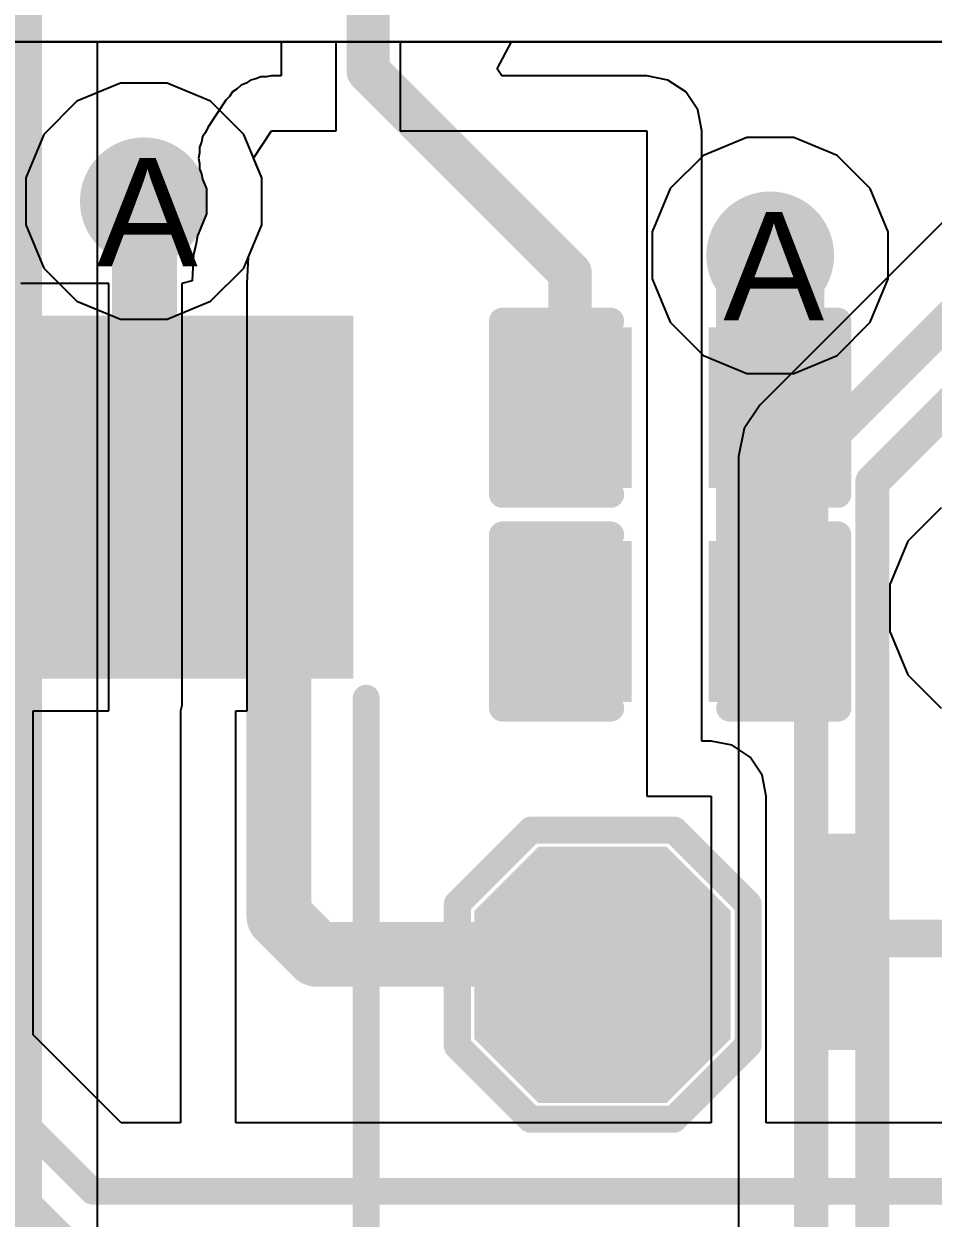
# Model space of a CAD drawing. Header units: inches. Extents: x 0 to 208, y 0 to 213.
# Drawn here: x 2.3698 to 2.5379, y 3.684 to 3.9048 of the extents above; entities that cross this region are included whole.
import ezdxf

# ---------------------------------------------------------------- set-up
doc = ezdxf.new("R2010")
doc.units = ezdxf.units.IN
doc.header["$MEASUREMENT"] = 0
for name, color, linetype in [('Bottom Layer', 5, 'Continuous'), ('Drill Drawing', 1, 'Continuous'), ('L2_GND1', 16, 'Continuous'), ('L3_SIG1', 76, 'Continuous'), ('L4_PWR', 90, 'Continuous'), ('L5_GND2', 156, 'Continuous'), ('L6_SIG2', 130, 'Continuous'), ('L7_GND3', 216, 'Continuous'), ('Top Layer', 1, 'Continuous'), ('Top Overlay', 2, 'Continuous'), ('Top Paste', 8, 'Continuous'), ('Top Solder', 216, 'Continuous'), ('Via Holes', 16, 'Continuous')]:
    doc.layers.add(name, color=color, linetype=linetype)
doc.styles.add('Arial', font='', dxfattribs={"height": 0.2})
doc.styles.add('Arial_Bold', font='', dxfattribs={"height": 0.2})
doc.styles.get('Arial').set_extended_font_data('Arial')
doc.styles.get('Arial_Bold').set_extended_font_data('Arial', bold=True)

# ---------------------------------------------------------------- blocks, each defined once
blk = doc.blocks.new('24_TSSOP_409')
at = {"layer": 'Top Layer'}
for points in [[(0.08464635, -0.08070945), (0.14370145, -0.08070945), (0.14370145, -0.09842595), (0.08464635, -0.09842595)], [(0.08464635, -0.10629945), (0.14370145, -0.10629945), (0.14370145, -0.12401595), (0.08464635, -0.12401595)], [(0.08464635, -0.13188945), (0.14370145, -0.13188945), (0.14370145, -0.14960595), (0.08464635, -0.14960595)]]:
    blk.add_hatch(color=1, dxfattribs=at).paths.add_polyline_path(points)
at = {"layer": 'Top Paste'}
for points in [[(0.08464635, -0.08070945), (0.14370145, -0.08070945), (0.14370145, -0.09842595), (0.08464635, -0.09842595)], [(0.08464635, -0.10629945), (0.14370145, -0.10629945), (0.14370145, -0.12401595), (0.08464635, -0.12401595)], [(0.08464635, -0.13188945), (0.14370145, -0.13188945), (0.14370145, -0.14960595), (0.08464635, -0.14960595)]]:
    blk.add_hatch(color=8, dxfattribs=at).paths.add_polyline_path(points)
at = {"layer": 'Top Solder'}
for points in [[(0.08064635, -0.07670945), (0.14770145, -0.07670945), (0.14770145, -0.10242595), (0.08064635, -0.10242595)], [(0.08064635, -0.10229945), (0.14770145, -0.10229945), (0.14770145, -0.12801595), (0.08064635, -0.12801595)], [(0.08064635, -0.12788945), (0.14770145, -0.12788945), (0.14770145, -0.15360595), (0.08064635, -0.15360595)]]:
    blk.add_hatch(color=216, dxfattribs=at).paths.add_polyline_path(points)
at = {"layer": 'Top Overlay'}
blk.add_lwpolyline([(-0.0790001, -0.1559997, 0.005, 0.005, 0), (0.0769999, -0.1559997, 0.005, 0.005, 0)], format="xyseb", dxfattribs=at)
blk.add_lwpolyline([(0.0757499, -0.1559997, 0.0025, 0.0025, 1), (0.0782499, -0.1559997, 0.0025, 0.0025, 1)], format="xyseb", close=True, dxfattribs=at)
blk = doc.blocks.new('T____________0_5___413')
at = {"layer": 'Top Layer'}
blk.add_hatch(color=1, dxfattribs=at).paths.add_polyline_path([(0.009844725, 0.01968665), (-0.009840325, 0.01968665), (-0.01968285, 0.009844125), (-0.01968285, -0.009840925), (-0.009840325, -0.01968345), (0.009844725, -0.01968345), (0.01968725, -0.009840925), (0.01968725, 0.009844125)])
at = {"layer": 'Top Paste'}
blk.add_hatch(color=8, dxfattribs=at).paths.add_polyline_path([(0.009844725, 0.01968665), (-0.009840325, 0.01968665), (-0.01968285, 0.009844125), (-0.01968285, -0.009840925), (-0.009840325, -0.01968345), (0.009844725, -0.01968345), (0.01968725, -0.009840925), (0.01968725, 0.009844125)])
at = {"layer": 'Top Solder'}
blk.add_hatch(color=216, dxfattribs=at).paths.add_polyline_path([(0.011844725, 0.02368665), (-0.011840325, 0.02368665), (-0.02368285, 0.011844125), (-0.02368285, -0.011840925), (-0.011840325, -0.02368345), (0.011844725, -0.02368345), (0.02368725, -0.011840925), (0.02368725, 0.011844125)])
at = {"layer": 'Top Overlay'}
for points in [[(-0.0268438, 0.0131176, 0.005, 0.005, 0), (-0.0132078, 0.0267536, 0.005, 0.005, 0)], [(-0.0132078, 0.0267536, 0.005, 0.005, 0), (0.0132502, 0.0267536, 0.005, 0.005, 0)], [(0.0132502, 0.0267536, 0.005, 0.005, 0), (0.0269162, 0.0130856, 0.005, 0.005, 0)], [(-0.0268438, -0.0131544, 0.005, 0.005, 0), (-0.0268438, 0.0131176, 0.005, 0.005, 0)], [(0.0269162, -0.0129844, 0.005, 0.005, 0), (0.0269162, 0.0130856, 0.005, 0.005, 0)], [(-0.0268438, -0.0131544, 0.005, 0.005, 0), (-0.0132818, -0.0267164, 0.005, 0.005, 0)], [(0.0131862, -0.0267164, 0.005, 0.005, 0), (0.0269162, -0.0129844, 0.005, 0.005, 0)], [(-0.0132818, -0.0267164, 0.005, 0.005, 0), (0.0131862, -0.0267164, 0.005, 0.005, 0)]]:
    blk.add_lwpolyline(points, format="xyseb", dxfattribs=at)
for points in [[(-0.0144578, 0.0267536, 0.0025, 0.0025, 1), (-0.0119578, 0.0267536, 0.0025, 0.0025, 1)], [(-0.0144578, 0.0267536, 0.0025, 0.0025, 1), (-0.0119578, 0.0267536, 0.0025, 0.0025, 1)], [(0.0120002, 0.0267536, 0.0025, 0.0025, 1), (0.0145002, 0.0267536, 0.0025, 0.0025, 1)], [(0.0120002, 0.0267536, 0.0025, 0.0025, 1), (0.0145002, 0.0267536, 0.0025, 0.0025, 1)], [(-0.0280938, 0.0131176, 0.0025, 0.0025, 1), (-0.0255938, 0.0131176, 0.0025, 0.0025, 1)], [(-0.0280938, 0.0131176, 0.0025, 0.0025, 1), (-0.0255938, 0.0131176, 0.0025, 0.0025, 1)], [(0.0256662, 0.0130856, 0.0025, 0.0025, 1), (0.0281662, 0.0130856, 0.0025, 0.0025, 1)], [(0.0256662, 0.0130856, 0.0025, 0.0025, 1), (0.0281662, 0.0130856, 0.0025, 0.0025, 1)], [(-0.0280938, -0.0131544, 0.0025, 0.0025, 1), (-0.0255938, -0.0131544, 0.0025, 0.0025, 1)], [(-0.0280938, -0.0131544, 0.0025, 0.0025, 1), (-0.0255938, -0.0131544, 0.0025, 0.0025, 1)], [(0.0256662, -0.0129844, 0.0025, 0.0025, 1), (0.0281662, -0.0129844, 0.0025, 0.0025, 1)], [(0.0256662, -0.0129844, 0.0025, 0.0025, 1), (0.0281662, -0.0129844, 0.0025, 0.0025, 1)], [(-0.0145318, -0.0267164, 0.0025, 0.0025, 1), (-0.0120318, -0.0267164, 0.0025, 0.0025, 1)], [(-0.0145318, -0.0267164, 0.0025, 0.0025, 1), (-0.0120318, -0.0267164, 0.0025, 0.0025, 1)], [(0.0119362, -0.0267164, 0.0025, 0.0025, 1), (0.0144362, -0.0267164, 0.0025, 0.0025, 1)], [(0.0119362, -0.0267164, 0.0025, 0.0025, 1), (0.0144362, -0.0267164, 0.0025, 0.0025, 1)]]:
    blk.add_lwpolyline(points, format="xyseb", close=True, dxfattribs=at)
blk = doc.blocks.new('CAP_0402_647')
at = {"layer": 'Top Layer'}
for points in [[(-0.0274992, -0.0124996), (-0.0274992, 0.0125004), (-0.0094992, 0.0125004), (-0.009499200000000001, -0.0124996)], [(0.009500799999999998, -0.0124996), (0.009500800000000002, 0.0125004), (0.0275008, 0.0125004), (0.0275008, -0.0124996)]]:
    blk.add_hatch(color=1, dxfattribs=at).paths.add_polyline_path(points)
at = {"layer": 'Top Paste'}
for points in [[(-0.0274992, -0.0124996), (-0.0274992, 0.0125004), (-0.0094992, 0.0125004), (-0.009499200000000001, -0.0124996)], [(0.009500799999999998, -0.0124996), (0.009500800000000002, 0.0125004), (0.0275008, 0.0125004), (0.0275008, -0.0124996)]]:
    blk.add_hatch(color=8, dxfattribs=at).paths.add_polyline_path(points)
at = {"layer": 'Top Solder'}
for points in [[(-0.0298614, -0.0148618), (-0.0298614, 0.0148626), (-0.007136999999999998, 0.0148626), (-0.007137000000000002, -0.0148618)], [(0.007138599999999998, -0.0148618), (0.007138600000000002, 0.0148626), (0.029863, 0.0148626), (0.029863, -0.0148618)]]:
    blk.add_hatch(color=216, dxfattribs=at).paths.add_polyline_path(points)
at = {"layer": 'Top Overlay'}
for points in [[(-0.0309992, 0.0160004, 0.005, 0.005, 0), (-0.0109992, 0.0160004, 0.005, 0.005, 0)], [(-0.0309992, -0.0159996, 0.005, 0.005, 0), (-0.0309992, 0.0160004, 0.005, 0.005, 0)], [(0.0110008, 0.0160004, 0.005, 0.005, 0), (0.0310008, 0.0160004, 0.005, 0.005, 0)], [(0.0310008, -0.0159996, 0.005, 0.005, 0), (0.0310008, 0.0160004, 0.005, 0.005, 0)], [(-0.0309992, -0.0159996, 0.005, 0.005, 0), (-0.0109992, -0.0159996, 0.005, 0.005, 0)], [(0.0110008, -0.0159996, 0.005, 0.005, 0), (0.0310008, -0.0159996, 0.005, 0.005, 0)]]:
    blk.add_lwpolyline(points, format="xyseb", dxfattribs=at)
for points in [[(-0.0322492, 0.0160004, 0.0025, 0.0025, 1), (-0.0297492, 0.0160004, 0.0025, 0.0025, 1)], [(-0.0322492, 0.0160004, 0.0025, 0.0025, 1), (-0.0297492, 0.0160004, 0.0025, 0.0025, 1)], [(-0.0122492, 0.0160004, 0.0025, 0.0025, 1), (-0.0097492, 0.0160004, 0.0025, 0.0025, 1)], [(0.0097508, 0.0160004, 0.0025, 0.0025, 1), (0.0122508, 0.0160004, 0.0025, 0.0025, 1)], [(0.0297508, 0.0160004, 0.0025, 0.0025, 1), (0.0322508, 0.0160004, 0.0025, 0.0025, 1)], [(0.0297508, 0.0160004, 0.0025, 0.0025, 1), (0.0322508, 0.0160004, 0.0025, 0.0025, 1)], [(-0.0322492, -0.0159996, 0.0025, 0.0025, 1), (-0.0297492, -0.0159996, 0.0025, 0.0025, 1)], [(-0.0322492, -0.0159996, 0.0025, 0.0025, 1), (-0.0297492, -0.0159996, 0.0025, 0.0025, 1)], [(-0.0122492, -0.0159996, 0.0025, 0.0025, 1), (-0.0097492, -0.0159996, 0.0025, 0.0025, 1)], [(0.0097508, -0.0159996, 0.0025, 0.0025, 1), (0.0122508, -0.0159996, 0.0025, 0.0025, 1)], [(0.0297508, -0.0159996, 0.0025, 0.0025, 1), (0.0322508, -0.0159996, 0.0025, 0.0025, 1)], [(0.0297508, -0.0159996, 0.0025, 0.0025, 1), (0.0322508, -0.0159996, 0.0025, 0.0025, 1)]]:
    blk.add_lwpolyline(points, format="xyseb", close=True, dxfattribs=at)
blk = doc.blocks.new('CAP_0402_648')
at = {"layer": 'Top Layer'}
for points in [[(-0.0274992, -0.0124984), (-0.0274992, 0.0125016), (-0.0094992, 0.0125016), (-0.009499200000000001, -0.0124984)], [(0.009500799999999998, -0.0124984), (0.009500800000000002, 0.0125016), (0.0275008, 0.0125016), (0.0275008, -0.0124984)]]:
    blk.add_hatch(color=1, dxfattribs=at).paths.add_polyline_path(points)
at = {"layer": 'Top Paste'}
for points in [[(-0.0274992, -0.0124984), (-0.0274992, 0.0125016), (-0.0094992, 0.0125016), (-0.009499200000000001, -0.0124984)], [(0.009500799999999998, -0.0124984), (0.009500800000000002, 0.0125016), (0.0275008, 0.0125016), (0.0275008, -0.0124984)]]:
    blk.add_hatch(color=8, dxfattribs=at).paths.add_polyline_path(points)
at = {"layer": 'Top Solder'}
for points in [[(-0.0298614, -0.0148606), (-0.0298614, 0.0148638), (-0.007136999999999998, 0.0148638), (-0.007137000000000002, -0.0148606)], [(0.007138599999999998, -0.0148606), (0.007138600000000002, 0.0148638), (0.029863, 0.0148638), (0.029863, -0.0148606)]]:
    blk.add_hatch(color=216, dxfattribs=at).paths.add_polyline_path(points)
at = {"layer": 'Top Overlay'}
for points in [[(-0.0309992, 0.0160016, 0.005, 0.005, 0), (-0.0109992, 0.0160016, 0.005, 0.005, 0)], [(-0.0309992, -0.0159984, 0.005, 0.005, 0), (-0.0309992, 0.0160016, 0.005, 0.005, 0)], [(0.0110008, 0.0160016, 0.005, 0.005, 0), (0.0310008, 0.0160016, 0.005, 0.005, 0)], [(0.0310008, -0.0159984, 0.005, 0.005, 0), (0.0310008, 0.0160016, 0.005, 0.005, 0)], [(-0.0309992, -0.0159984, 0.005, 0.005, 0), (-0.0109992, -0.0159984, 0.005, 0.005, 0)], [(0.0110008, -0.0159984, 0.005, 0.005, 0), (0.0310008, -0.0159984, 0.005, 0.005, 0)]]:
    blk.add_lwpolyline(points, format="xyseb", dxfattribs=at)
for points in [[(-0.0322492, 0.0160016, 0.0025, 0.0025, 1), (-0.0297492, 0.0160016, 0.0025, 0.0025, 1)], [(-0.0322492, 0.0160016, 0.0025, 0.0025, 1), (-0.0297492, 0.0160016, 0.0025, 0.0025, 1)], [(-0.0122492, 0.0160016, 0.0025, 0.0025, 1), (-0.0097492, 0.0160016, 0.0025, 0.0025, 1)], [(0.0097508, 0.0160016, 0.0025, 0.0025, 1), (0.0122508, 0.0160016, 0.0025, 0.0025, 1)], [(0.0297508, 0.0160016, 0.0025, 0.0025, 1), (0.0322508, 0.0160016, 0.0025, 0.0025, 1)], [(0.0297508, 0.0160016, 0.0025, 0.0025, 1), (0.0322508, 0.0160016, 0.0025, 0.0025, 1)], [(-0.0322492, -0.0159984, 0.0025, 0.0025, 1), (-0.0297492, -0.0159984, 0.0025, 0.0025, 1)], [(-0.0322492, -0.0159984, 0.0025, 0.0025, 1), (-0.0297492, -0.0159984, 0.0025, 0.0025, 1)], [(-0.0122492, -0.0159984, 0.0025, 0.0025, 1), (-0.0097492, -0.0159984, 0.0025, 0.0025, 1)], [(0.0097508, -0.0159984, 0.0025, 0.0025, 1), (0.0122508, -0.0159984, 0.0025, 0.0025, 1)], [(0.0297508, -0.0159984, 0.0025, 0.0025, 1), (0.0322508, -0.0159984, 0.0025, 0.0025, 1)], [(0.0297508, -0.0159984, 0.0025, 0.0025, 1), (0.0322508, -0.0159984, 0.0025, 0.0025, 1)]]:
    blk.add_lwpolyline(points, format="xyseb", close=True, dxfattribs=at)

msp = doc.modelspace()

# ---------------------------------------------------------------- hatches: boundary and pattern name
at = {"layer": 'Bottom Layer'}
h = msp.add_hatch(color=5, dxfattribs=at)
edge = h.paths.add_edge_path()
edge.add_arc((2.392, 3.872), 0.011811, 0, 360)
h = msp.add_hatch(color=5, dxfattribs=at)
edge = h.paths.add_edge_path()
edge.add_arc((2.5078118, 3.8620002), 0.011811, 0, 360)
at = {"layer": 'L2_GND1'}
h = msp.add_hatch(color=16, dxfattribs=at)
edge = h.paths.add_edge_path()
edge.add_arc((2.392, 3.872), 0.011811, 0, 360)
h = msp.add_hatch(color=16, dxfattribs=at)
edge = h.paths.add_edge_path()
edge.add_arc((2.5078118, 3.8620002), 0.011811, 0, 360)
at = {"layer": 'L3_SIG1'}
h = msp.add_hatch(color=76, dxfattribs=at)
edge = h.paths.add_edge_path()
edge.add_arc((2.392, 3.872), 0.011811, 0, 360)
h = msp.add_hatch(color=76, dxfattribs=at)
edge = h.paths.add_edge_path()
edge.add_arc((2.5078118, 3.8620002), 0.011811, 0, 360)
at = {"layer": 'L4_PWR'}
h = msp.add_hatch(color=90, dxfattribs=at)
edge = h.paths.add_edge_path()
edge.add_arc((2.392, 3.872), 0.011811, 0, 360)
h = msp.add_hatch(color=90, dxfattribs=at)
edge = h.paths.add_edge_path()
edge.add_arc((2.5078118, 3.8620002), 0.011811, 0, 360)
at = {"layer": 'L5_GND2'}
h = msp.add_hatch(color=156, dxfattribs=at)
edge = h.paths.add_edge_path()
edge.add_arc((2.392, 3.872), 0.011811, 0, 360)
h = msp.add_hatch(color=156, dxfattribs=at)
edge = h.paths.add_edge_path()
edge.add_arc((2.5078118, 3.8620002), 0.011811, 0, 360)
at = {"layer": 'L6_SIG2'}
h = msp.add_hatch(color=130, dxfattribs=at)
edge = h.paths.add_edge_path()
edge.add_arc((2.392, 3.872), 0.011811, 0, 360)
h = msp.add_hatch(color=130, dxfattribs=at)
edge = h.paths.add_edge_path()
edge.add_arc((2.5078118, 3.8620002), 0.011811, 0, 360)
at = {"layer": 'L7_GND3'}
h = msp.add_hatch(color=216, dxfattribs=at)
edge = h.paths.add_edge_path()
edge.add_arc((2.392, 3.872), 0.011811, 0, 360)
h = msp.add_hatch(color=216, dxfattribs=at)
edge = h.paths.add_edge_path()
edge.add_arc((2.5078118, 3.8620002), 0.011811, 0, 360)
at = {"layer": 'Top Layer'}
h = msp.add_hatch(color=1, dxfattribs=at)
edge = h.paths.add_edge_path()
edge.add_arc((2.392, 3.872), 0.011811, 0, 360)
h = msp.add_hatch(color=1, dxfattribs=at)
edge = h.paths.add_edge_path()
edge.add_arc((2.5078118, 3.8620002), 0.011811, 0, 360)
at = {"layer": 'Via Holes'}
h = msp.add_hatch(color=7, dxfattribs=at)
edge = h.paths.add_edge_path()
edge.add_arc((2.392, 3.872), 0.0059055, 0, 360)
h = msp.add_hatch(color=7, dxfattribs=at)
edge = h.paths.add_edge_path()
edge.add_arc((2.5078118, 3.8620002), 0.0059055, 0, 360)

# ---------------------------------------------------------------- linework, layer by layer
at = {"layer": 'Bottom Layer'}
for p, q in [((2.6543486, 3.9014726), (1.909, 3.9014726)), ((2.3834633, 3.4948331), (2.3834633, 3.9014726)), ((2.3834633, 3.9014726), (2.6543486, 3.9014726)), ((2.5501828, 3.8786335), (2.5058745, 3.8343252)), ((2.5058745, 3.8343252), (2.5029648, 3.8299705)), ((2.5029648, 3.8299705), (2.501943, 3.8248338)), ((2.501943, 3.8248338), (2.5019431, 3.8248333)), ((2.5019431, 3.8248333), (2.5019431, 3.4389485))]:
    msp.add_line(p, q, dxfattribs=at)
for points in [[(2.369189, 3.4948326, 0.008, 0.008, 0), (2.369189, 3.9221894, 0.008, 0.008, 0)], [(2.5153659, 3.8248338, 0.0063299, 0.0063299, 0), (2.5596742, 3.8691421, 0.0063299, 0.0063299, 0)], [(2.5266958, 3.8201409, 0.0063299, 0.0063299, 0), (2.5643671, 3.8578122, 0.0063299, 0.0063299, 0)], [(2.5153659, 3.4389485, 0.0063299, 0.0063299, 0), (2.5153659, 3.8248338, 0.0063299, 0.0063299, 0)], [(2.5266958, 3.4389485, 0.0063299, 0.0063299, 0), (2.5266958, 3.8201409, 0.0063299, 0.0063299, 0)]]:
    msp.add_lwpolyline(points, format="xyseb", dxfattribs=at)
for points in [[(2.5137834, 3.8248338, 0.0031649, 0.0031649, 1), (2.5169484, 3.8248338, 0.0031649, 0.0031649, 1)], [(2.5137834, 3.8248338, 0.0031649, 0.0031649, 1), (2.5169484, 3.8248338, 0.0031649, 0.0031649, 1)], [(2.5251133, 3.8201409, 0.0031649, 0.0031649, 1), (2.5282783, 3.8201409, 0.0031649, 0.0031649, 1)], [(2.5251133, 3.8201409, 0.0031649, 0.0031649, 1), (2.5282783, 3.8201409, 0.0031649, 0.0031649, 1)]]:
    msp.add_lwpolyline(points, format="xyseb", close=True, dxfattribs=at)
at = {"layer": 'L2_GND1'}
for p, q in [((2.3876615, 3.893811), (2.3796451, 3.8904905)), ((2.3963385, 3.893811), (2.3876615, 3.893811)), ((2.4043549, 3.8904905), (2.3963385, 3.893811)), ((2.3796451, 3.8904905), (2.3735095, 3.8843549)), ((2.4104905, 3.8843549), (2.4043549, 3.8904905)), ((2.3735095, 3.8843549), (2.370189, 3.8763385)), ((2.413811, 3.8763385), (2.4104905, 3.8843549)), ((2.5034733, 3.8838112), (2.4954569, 3.8804907)), ((2.5121503, 3.8838112), (2.5034733, 3.8838112)), ((2.5201667, 3.8804907), (2.5121503, 3.8838112)), ((2.4954569, 3.8804907), (2.4893213, 3.8743551)), ((2.5263023, 3.8743551), (2.5201667, 3.8804907)), ((2.370189, 3.8763385), (2.370189, 3.8676615)), ((2.413811, 3.8676615), (2.413811, 3.8763385)), ((2.4893213, 3.8743551), (2.4860008, 3.8663387)), ((2.5296228, 3.8663387), (2.5263023, 3.8743551)), ((2.370189, 3.8676615), (2.3735095, 3.8596451)), ((2.4104905, 3.8596451), (2.413811, 3.8676615)), ((2.4860008, 3.8663387), (2.4860008, 3.8576617)), ((2.5296228, 3.8576617), (2.5296228, 3.8663387)), ((2.3735095, 3.8596451), (2.3796451, 3.8535095)), ((2.4043549, 3.8535095), (2.4104905, 3.8596451)), ((2.4860008, 3.8576617), (2.4893213, 3.8496453)), ((2.5263023, 3.8496453), (2.5296228, 3.8576617)), ((2.3796451, 3.8535095), (2.3876615, 3.850189)), ((2.3963385, 3.850189), (2.4043549, 3.8535095)), ((2.3876615, 3.850189), (2.3963385, 3.850189)), ((2.4893213, 3.8496453), (2.4954569, 3.8435097)), ((2.5201667, 3.8435097), (2.5263023, 3.8496453)), ((2.4954569, 3.8435097), (2.5034733, 3.8401892)), ((2.5121503, 3.8401892), (2.5201667, 3.8435097)), ((2.5034733, 3.8401892), (2.5121503, 3.8401892)), ((2.5394122, 3.8153015), (2.5332766, 3.8091659)), ((2.5332766, 3.8091659), (2.5299561, 3.8011495)), ((2.5299561, 3.8011495), (2.5299561, 3.7924725)), ((2.5299561, 3.7924725), (2.5332766, 3.7844561)), ((2.5332766, 3.7844561), (2.5394122, 3.7783205))]:
    msp.add_line(p, q, dxfattribs=at)
at = {"layer": 'L4_PWR'}
for p, q in [((2.3876615, 3.893811), (2.3796451, 3.8904905)), ((2.3963385, 3.893811), (2.3876615, 3.893811)), ((2.4043549, 3.8904905), (2.3963385, 3.893811)), ((2.3796451, 3.8904905), (2.3735095, 3.8843549)), ((2.4104905, 3.8843549), (2.4043549, 3.8904905)), ((2.3735095, 3.8843549), (2.370189, 3.8763385)), ((2.413811, 3.8763385), (2.4104905, 3.8843549)), ((2.5034733, 3.8838112), (2.4954569, 3.8804907)), ((2.5121503, 3.8838112), (2.5034733, 3.8838112)), ((2.5201667, 3.8804907), (2.5121503, 3.8838112)), ((2.4954569, 3.8804907), (2.4893213, 3.8743551)), ((2.5263023, 3.8743551), (2.5201667, 3.8804907)), ((2.370189, 3.8763385), (2.370189, 3.8676615)), ((2.413811, 3.8676615), (2.413811, 3.8763385)), ((2.4893213, 3.8743551), (2.4860008, 3.8663387)), ((2.5296228, 3.8663387), (2.5263023, 3.8743551)), ((2.370189, 3.8676615), (2.3735095, 3.8596451)), ((2.4104905, 3.8596451), (2.413811, 3.8676615)), ((2.4860008, 3.8663387), (2.4860008, 3.8576617)), ((2.5296228, 3.8576617), (2.5296228, 3.8663387)), ((2.3735095, 3.8596451), (2.3796451, 3.8535095)), ((2.4043549, 3.8535095), (2.4104905, 3.8596451)), ((2.4860008, 3.8576617), (2.4893213, 3.8496453)), ((2.5263023, 3.8496453), (2.5296228, 3.8576617)), ((2.3796451, 3.8535095), (2.3876615, 3.850189)), ((2.3963385, 3.850189), (2.4043549, 3.8535095)), ((2.3876615, 3.850189), (2.3963385, 3.850189)), ((2.4893213, 3.8496453), (2.4954569, 3.8435097)), ((2.5201667, 3.8435097), (2.5263023, 3.8496453)), ((2.4954569, 3.8435097), (2.5034733, 3.8401892)), ((2.5121503, 3.8401892), (2.5201667, 3.8435097)), ((2.5034733, 3.8401892), (2.5121503, 3.8401892)), ((2.5394122, 3.8153015), (2.5332766, 3.8091659)), ((2.5332766, 3.8091659), (2.5299561, 3.8011495)), ((2.5299561, 3.8011495), (2.5299561, 3.7924725)), ((2.5299561, 3.7924725), (2.5332766, 3.7844561)), ((2.5332766, 3.7844561), (2.5394122, 3.7783205))]:
    msp.add_line(p, q, dxfattribs=at)
at = {"layer": 'Top Layer'}
for p, q in [((2.6543486, 3.9014726), (1.909, 3.9014726)), ((2.3294556, 3.9014726), (2.4173784, 3.9014726)), ((2.4173784, 3.9014726), (2.4173784, 3.8951959)), ((2.4275743, 3.885), (2.4275743, 3.9014726)), ((2.4275743, 3.9014726), (2.4393853, 3.9014726)), ((2.4393853, 3.9014726), (2.4393853, 3.885)), ((2.4573256, 3.8964726), (2.4599982, 3.9014726)), ((2.4599982, 3.9014726), (2.6543486, 3.9014726)), ((2.4127184, 3.8946157), (2.4117335, 3.8944198)), ((2.4136461, 3.895), (2.4127184, 3.8946157)), ((2.4146504, 3.895), (2.4136461, 3.895)), ((2.4156353, 3.8951959), (2.4146504, 3.895)), ((2.4173784, 3.8951959), (2.4156353, 3.8951959)), ((2.4581786, 3.8951959), (2.4573256, 3.8964726)), ((2.485, 3.8951959), (2.4581786, 3.8951959)), ((2.4889018, 3.8944198), (2.485, 3.8951959)), ((2.4092609, 3.8927676), (2.4084257, 3.8922096)), ((2.4099707, 3.8934775), (2.4092609, 3.8927676)), ((2.4108983, 3.8938618), (2.4099707, 3.8934775)), ((2.4117335, 3.8944198), (2.4108983, 3.8938618)), ((2.4922096, 3.8922096), (2.4889018, 3.8944198)), ((2.4071577, 3.8906644), (2.4038168, 3.8856644)), ((2.4078676, 3.8913743), (2.4071577, 3.8906644)), ((2.4084257, 3.8922096), (2.4078676, 3.8913743)), ((2.4944198, 3.8889018), (2.4922096, 3.8922096)), ((2.4951959, 3.885), (2.4944198, 3.8889018)), ((2.4028746, 3.8839017), (2.4026787, 3.8829166)), ((2.4034326, 3.8847368), (2.4028746, 3.8839017)), ((2.4038168, 3.8856644), (2.4034326, 3.8847368)), ((2.4122944, 3.8799999), (2.4156353, 3.885)), ((2.4156353, 3.885), (2.4275743, 3.885)), ((2.4393853, 3.885), (2.485, 3.885)), ((2.485, 3.885), (2.485, 3.762)), ((2.4951959, 3.7721959), (2.4951959, 3.885)), ((2.4026787, 3.8829166), (2.4022944, 3.8819889)), ((2.4022944, 3.8819889), (2.4022944, 3.8809848)), ((2.4022944, 3.8809848), (2.4020985, 3.8799999)), ((2.4020985, 3.8799999), (2.4022944, 3.879015)), ((2.413811, 3.8763385), (2.4122944, 3.8799999)), ((2.4022944, 3.879015), (2.4022944, 3.8780107)), ((2.4022944, 3.8780107), (2.4026787, 3.877083)), ((2.4026787, 3.877083), (2.4028746, 3.8760981)), ((2.4028746, 3.8760981), (2.4036151, 3.8743104)), ((2.413811, 3.8676615), (2.413811, 3.8763385)), ((2.4036151, 3.8743104), (2.4036151, 3.8696897)), ((2.4036151, 3.8696897), (2.4019347, 3.865633)), ((2.4113545, 3.8617311), (2.413811, 3.8676615)), ((2.4015919, 3.8639098), (2.4011696, 3.8622053)), ((2.4019347, 3.865633), (2.4015919, 3.8639098)), ((2.4011696, 3.8622053), (2.4009412, 3.8573)), ((2.4111261, 3.8568257), (2.4113545, 3.8617311)), ((2.4009412, 3.8573), (2.3989996, 3.8568257)), ((2.385536, 3.8568257), (2.3692575, 3.8568257)), ((2.385536, 3.7777707), (2.385536, 3.8568257)), ((2.3989996, 3.8568257), (2.3989996, 3.7787546)), ((2.411126, 3.8568256), (2.4111261, 3.8568257)), ((2.411126, 3.7777707), (2.411126, 3.8568256)), ((2.3715156, 3.7179162), (2.3715156, 3.7777707)), ((2.3715156, 3.7777707), (2.385536, 3.7777707)), ((2.3989996, 3.7787546), (2.3988039, 3.7777707)), ((2.3988039, 3.7777707), (2.3988039, 3.7016473)), ((2.4089998, 3.7016473), (2.4089998, 3.7777707)), ((2.4089998, 3.7777707), (2.411126, 3.7777707)), ((2.4968908, 3.7721959), (2.4951959, 3.7721959)), ((2.5007926, 3.7714198), (2.4968908, 3.7721959)), ((2.5041004, 3.7692096), (2.5007926, 3.7714198)), ((2.5063106, 3.7659018), (2.5041004, 3.7692096)), ((2.5070867, 3.762), (2.5063106, 3.7659018)), ((2.485, 3.762), (2.4968908, 3.762)), ((2.4968908, 3.762), (2.4968908, 3.7016473)), ((2.5070867, 3.7016473), (2.5070867, 3.762)), ((2.3877845, 3.7016473), (2.3715156, 3.7179162)), ((2.3988039, 3.7016473), (2.3877845, 3.7016473)), ((2.4968908, 3.7016473), (2.4089998, 3.7016473)), ((2.653041, 3.7016473), (2.5070867, 3.7016473))]:
    msp.add_line(p, q, dxfattribs=at)
for points in [[(2.4334798, 3.8961012, 0.008, 0.008, 0), (2.4334798, 3.9548582, 0.008, 0.008, 0)], [(2.4334798, 3.8961012, 0.008, 0.008, 0), (2.4708118, 3.8587692, 0.008, 0.008, 0)], [(2.392, 3.872, 0.012, 0.012, 0), (2.3921339, 3.8718661, 0.012, 0.012, 0)], [(2.3921339, 3.8174321, 0.012, 0.012, 0), (2.3921339, 3.8718661, 0.012, 0.012, 0)], [(2.5078118, 3.8338282, 0.02, 0.02, 0), (2.5078118, 3.8620002, 0.02, 0.02, 0)], [(2.4708118, 3.8338282, 0.008, 0.008, 0), (2.4708118, 3.8587692, 0.008, 0.008, 0)], [(2.5078118, 3.7943102, 0.02, 0.02, 0), (2.5078118, 3.8338282, 0.02, 0.02, 0)], [(2.3921339, 3.8174321, 0.012, 0.012, 0), (2.3922678, 3.8172982, 0.012, 0.012, 0)], [(2.4169818, 3.7398117, 0.012, 0.012, 0), (2.4169818, 3.8164222, 0.012, 0.012, 0)], [(2.4169818, 3.8164222, 0.008, 0.008, 0), (2.4178578, 3.8172982, 0.008, 0.008, 0)], [(2.4169818, 3.7398117, 0.012, 0.012, 0), (2.4240113, 3.7327822, 0.012, 0.012, 0)], [(2.4240113, 3.7327822, 0.012, 0.012, 0), (2.4730278, 3.7327822, 0.012, 0.012, 0)], [(2.4730278, 3.7327822, 0.012, 0.012, 0), (2.4768098, 3.7290002, 0.012, 0.012, 0)], [(2.3588273, 3.7126605, 0.0048891, 0.0048891, 0), (2.3825288, 3.688959, 0.0048891, 0.0048891, 0)], [(2.3489382, 3.7085644, 0.0048891, 0.0048891, 0), (2.3784327, 3.6790699, 0.0048891, 0.0048891, 0)], [(2.3825288, 3.688959, 0.0048891, 0.0048891, 0), (2.653041, 3.688959, 0.0048891, 0.0048891, 0)]]:
    msp.add_lwpolyline(points, format="xyseb", dxfattribs=at)
for points in [[(2.4314798, 3.8961012, 0.004, 0.004, 1), (2.4354798, 3.8961012, 0.004, 0.004, 1)], [(2.4314798, 3.8961012, 0.004, 0.004, 1), (2.4354798, 3.8961012, 0.004, 0.004, 1)], [(2.389, 3.872, 0.006, 0.006, 1), (2.395, 3.872, 0.006, 0.006, 1)], [(2.3891339, 3.8718661, 0.006, 0.006, 1), (2.3951339, 3.8718661, 0.006, 0.006, 1)], [(2.3891339, 3.8718661, 0.006, 0.006, 1), (2.3951339, 3.8718661, 0.006, 0.006, 1)], [(2.5028118, 3.8620002, 0.01, 0.01, 1), (2.5128118, 3.8620002, 0.01, 0.01, 1)], [(2.4688118, 3.8587692, 0.004, 0.004, 1), (2.4728118, 3.8587692, 0.004, 0.004, 1)], [(2.4688118, 3.8587692, 0.004, 0.004, 1), (2.4728118, 3.8587692, 0.004, 0.004, 1)], [(2.5028118, 3.8338282, 0.01, 0.01, 1), (2.5128118, 3.8338282, 0.01, 0.01, 1)], [(2.5028118, 3.8338282, 0.01, 0.01, 1), (2.5128118, 3.8338282, 0.01, 0.01, 1)], [(2.4688118, 3.8338282, 0.004, 0.004, 1), (2.4728118, 3.8338282, 0.004, 0.004, 1)], [(2.3891339, 3.8174321, 0.006, 0.006, 1), (2.3951339, 3.8174321, 0.006, 0.006, 1)], [(2.3891339, 3.8174321, 0.006, 0.006, 1), (2.3951339, 3.8174321, 0.006, 0.006, 1)], [(2.3892678, 3.8172982, 0.006, 0.006, 1), (2.3952678, 3.8172982, 0.006, 0.006, 1)], [(2.4139818, 3.8164222, 0.006, 0.006, 1), (2.4199818, 3.8164222, 0.006, 0.006, 1)], [(2.4149818, 3.8164222, 0.004, 0.004, 1), (2.4189818, 3.8164222, 0.004, 0.004, 1)], [(2.4158578, 3.8172982, 0.004, 0.004, 1), (2.4198578, 3.8172982, 0.004, 0.004, 1)], [(2.5028118, 3.7943102, 0.01, 0.01, 1), (2.5128118, 3.7943102, 0.01, 0.01, 1)], [(2.4139818, 3.7398117, 0.006, 0.006, 1), (2.4199818, 3.7398117, 0.006, 0.006, 1)], [(2.4139818, 3.7398117, 0.006, 0.006, 1), (2.4199818, 3.7398117, 0.006, 0.006, 1)], [(2.4210113, 3.7327822, 0.006, 0.006, 1), (2.4270113, 3.7327822, 0.006, 0.006, 1)], [(2.4210113, 3.7327822, 0.006, 0.006, 1), (2.4270113, 3.7327822, 0.006, 0.006, 1)], [(2.4700278, 3.7327822, 0.006, 0.006, 1), (2.4760278, 3.7327822, 0.006, 0.006, 1)], [(2.4700278, 3.7327822, 0.006, 0.006, 1), (2.4760278, 3.7327822, 0.006, 0.006, 1)], [(2.4738098, 3.7290002, 0.006, 0.006, 1), (2.4798098, 3.7290002, 0.006, 0.006, 1)], [(2.3813065, 3.688959, 0.0024445, 0.0024445, 1), (2.3837511, 3.688959, 0.0024445, 0.0024445, 1)], [(2.3813065, 3.688959, 0.0024445, 0.0024445, 1), (2.3837511, 3.688959, 0.0024445, 0.0024445, 1)]]:
    msp.add_lwpolyline(points, format="xyseb", close=True, dxfattribs=at)

# ---------------------------------------------------------------- block references
at = {"rotation": 90}
msp.add_blockref('24_TSSOP_409', (2.2771101, 3.7031243), dxfattribs=at)
for name, p in [('CAP_0402_648', (2.489311, 3.8338266)), ('CAP_0402_647', (2.489311, 3.7943098)), ('T____________0_5___413', (2.4768076, 3.7289986))]:
    msp.add_blockref(name, p)

# ---------------------------------------------------------------- texts
at = {"layer": 'Drill Drawing', "style": 'Arial'}
for p in [(2.3833355, 3.8600033), (2.4991473, 3.8500035)]:
    msp.add_text('A', height=0.02, dxfattribs=at).set_placement(p)
at = {"layer": 'Top Overlay', "style": 'Arial_Bold'}
msp.add_text('HDMI-5V', height=0.04, dxfattribs=at).set_placement((2.5139998, 3.715101))

doc.saveas('drawing.dxf')
